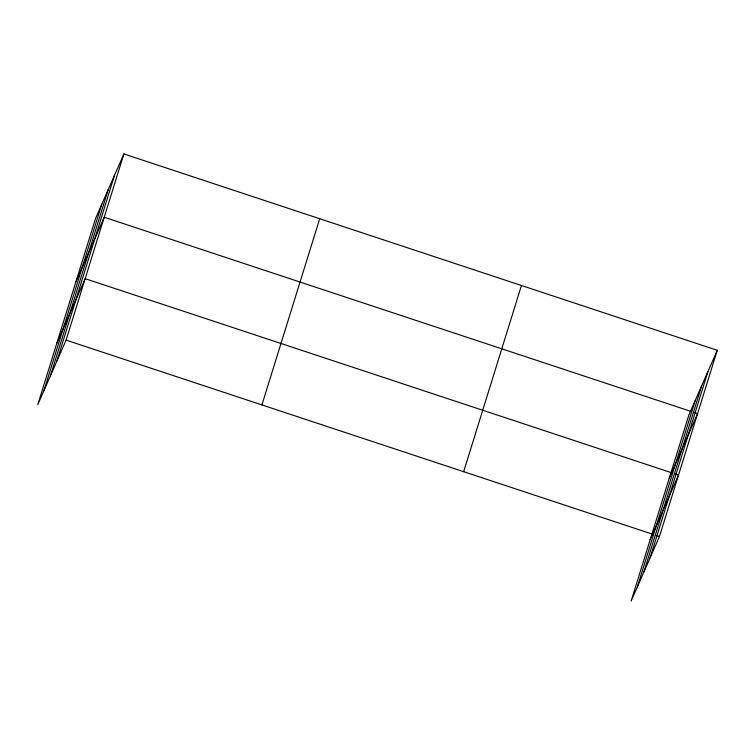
<?xml version="1.0" encoding="UTF-8"?>
<svg xmlns="http://www.w3.org/2000/svg" width="755" height="755" viewBox="0 0 755 755"><rect width="100%" height="100%" fill="white"/><g stroke="black" fill="none" stroke-linecap="round" stroke-linejoin="round"><path stroke-width="1.13" d="M44.026 390.411L101.802 204.227M50.481 375.688L108.267 189.505M56.757 361.409L114.534 175.217M123.877 153.935L95.536 218.516L37.75 404.699L66.1 340.118L123.877 153.935L717.25 350.301L659.464 536.484L631.123 601.065L688.9 414.882L717.25 350.301M261.909 404.925L319.695 218.733M463.655 471.686L521.441 285.503M637.39 586.777L695.176 400.594M643.855 572.054L701.64 385.871M650.13 557.775L707.907 371.583M75.887 281.813L104.237 217.242L690.929 411.399M56.814 343.261L85.164 278.68L671.865 472.838M669.26 478.179L697.601 413.608L694.27 412.504M650.187 539.627L678.537 475.046L675.197 473.942M66.1 340.118L652.792 534.276M656.133 535.38L659.464 536.484"/></g></svg>
